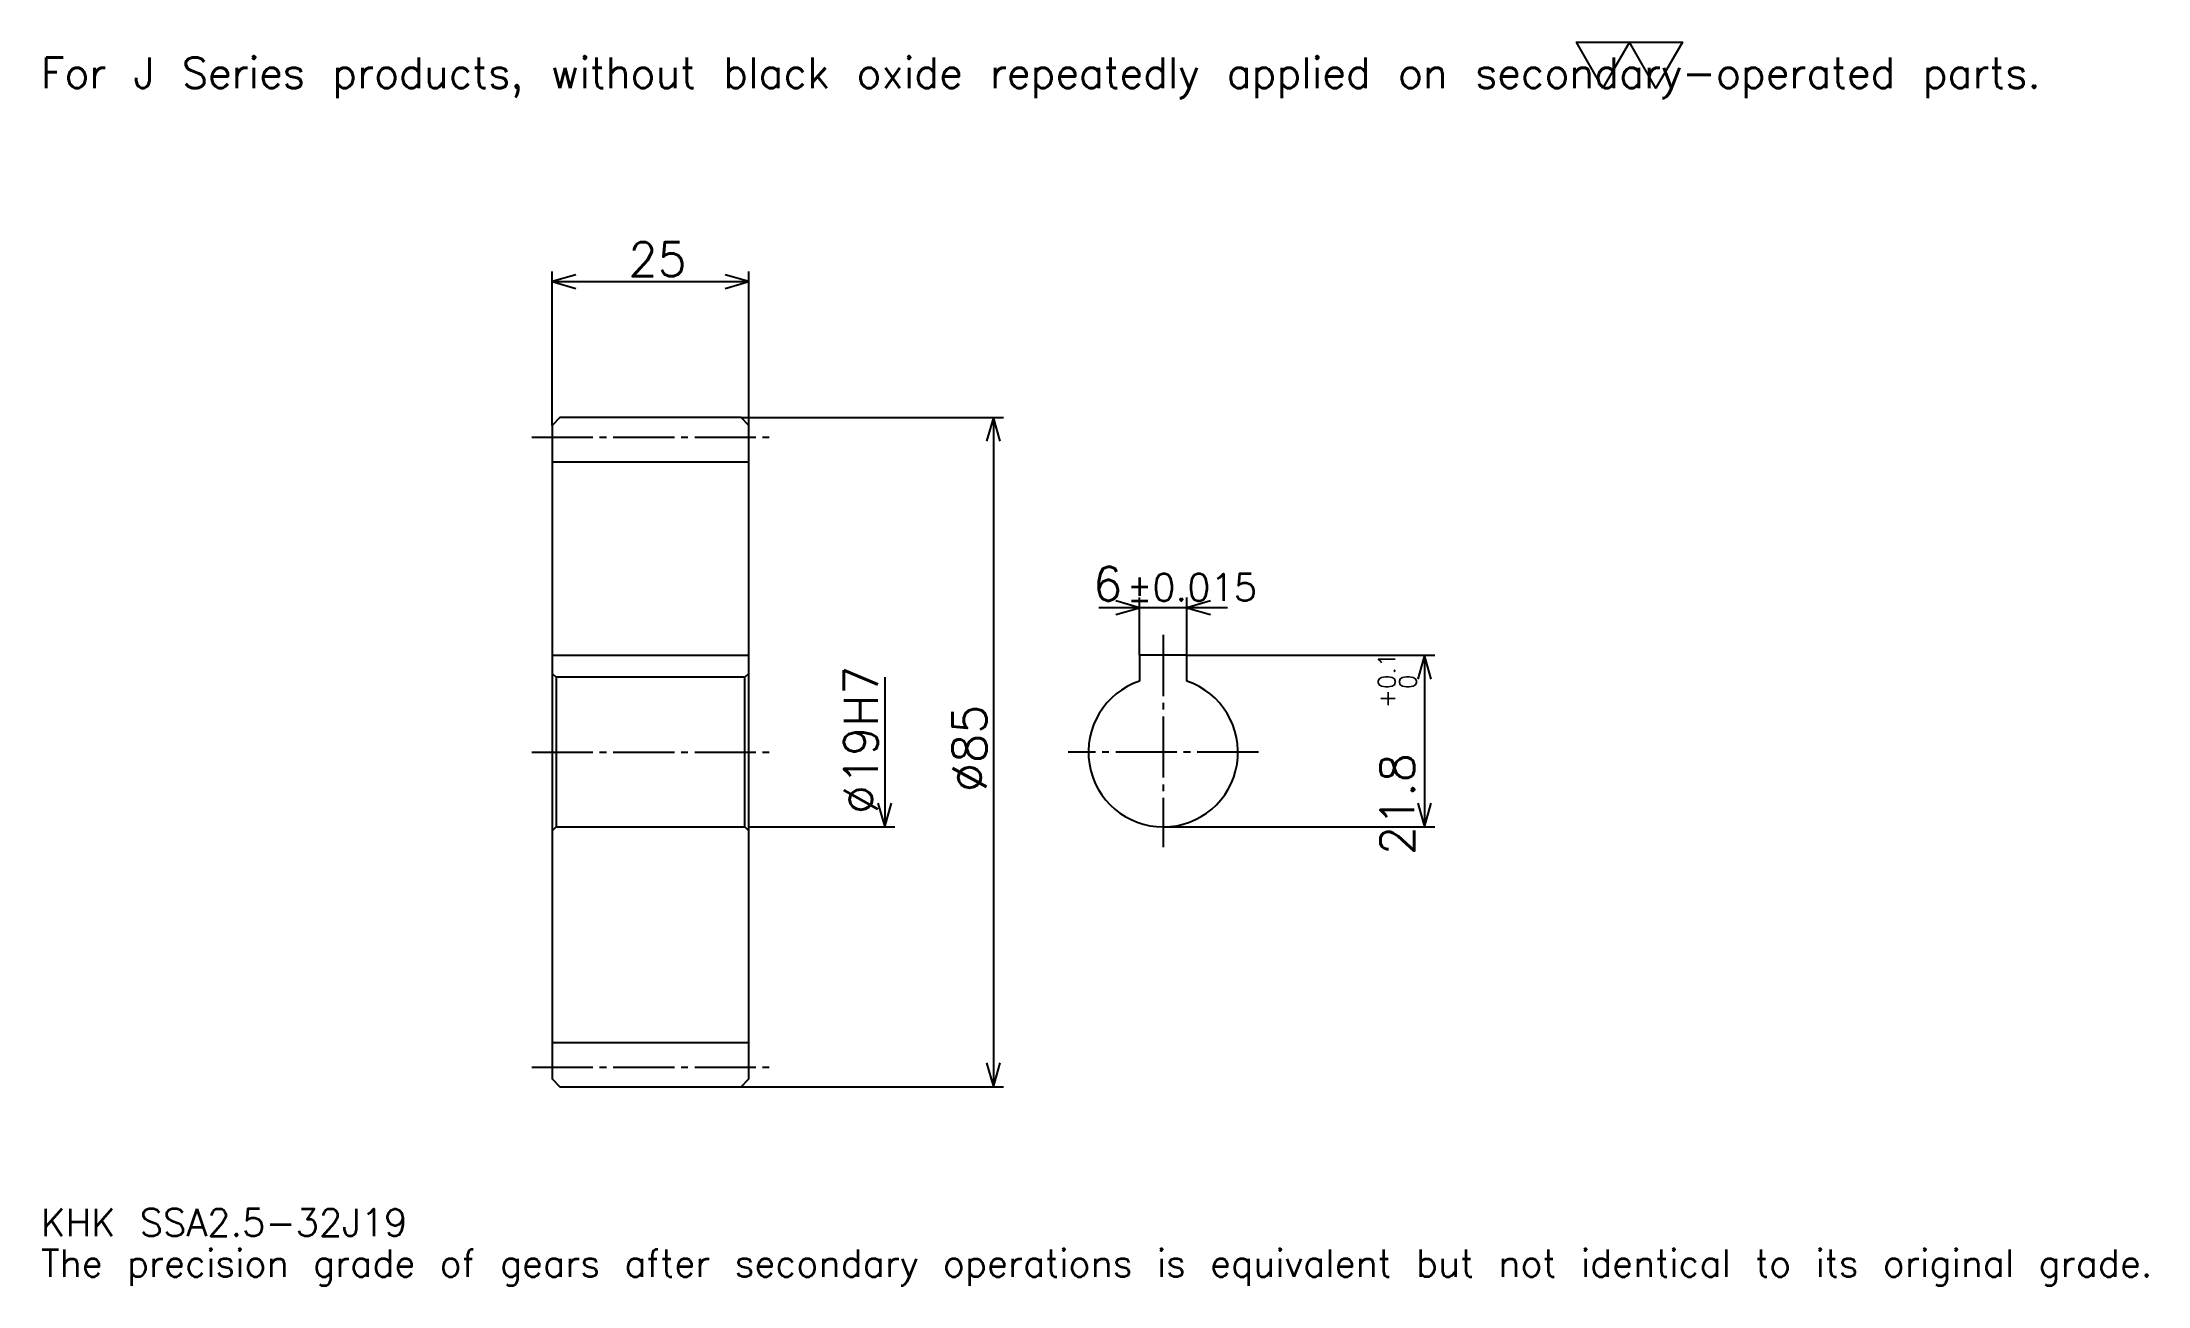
# Model space of a CAD drawing. Extents: x 9 to 276, y 3 to 161.
import ezdxf

# ---------------------------------------------------------------- set-up
doc = ezdxf.new("R2010")
doc.units = 0
doc.linetypes.add('DASHDOT', pattern=[10.353262, 7.764946, -0.862772, 0.862772, -0.862772])
doc.layers.get('0').update_dxf_attribs({"linetype": 'CONTINUOUS'})
doc.layers.add('DASHDOT', color=6, linetype='DASHDOT')
doc.styles.add('KANJI', font='TXT', dxfattribs={"bigfont": 'BIGFONT'})

msp = doc.modelspace()

# ---------------------------------------------------------------- linework, layer by layer
at = {"color": 5}
for p, q in [((73.566574, 113.454483), (73.566574, 132.004074)), ((98.566574, 113.454483), (98.566574, 132.004074)), ((73.566574, 130.709915), (98.566574, 130.709915)), ((73.566574, 112.454483), (73.566574, 113.454483)), ((97.566574, 113.454483), (98.566574, 113.454483)), ((98.566574, 113.454483), (130.920517, 113.454483)), ((98.566574, 112.454483), (98.566574, 113.454483)), ((129.626358, 113.454483), (129.626358, 28.454483)), ((159.38179, 89.293884), (143.028534, 89.293884)), ((148.20517, 83.254486), (148.20517, 90.588043)), ((154.20517, 83.254486), (154.20517, 90.588043)), ((154.20517, 83.254486), (185.696335, 83.254486)), ((184.402176, 83.254486), (184.402176, 61.454483)), ((115.822006, 80.454483), (115.822006, 61.454483)), ((98.566574, 61.454483), (117.116165, 61.454483)), ((151.20517, 61.454483), (185.696335, 61.454483)), ((97.566574, 28.454483), (98.566574, 28.454483)), ((98.566574, 28.454483), (130.920517, 28.454483))]:
    msp.add_line(p, q, dxfattribs=at)
at = {"color": 4}
for p, q in [((73.566574, 107.829483), (98.566574, 107.829483)), ((73.566574, 83.254486), (98.566574, 83.254486)), ((98.566574, 80.954483), (98.066574, 80.454483)), ((73.566574, 60.954483), (74.066574, 61.454483)), ((98.566574, 60.954483), (98.066574, 61.454483)), ((73.566574, 34.079483), (98.566574, 34.079483))]:
    msp.add_line(p, q, dxfattribs=at)
at = {"color": 7}
msp.add_lwpolyline([(207.065216, 155.29892), (203.700409, 161.131256), (217.159653, 161.131256), (213.79483, 155.29892), (210.430023, 161.131256), (207.065216, 155.29892)], dxfattribs=at)
at = {"color": 5}
for points in [[(76.586273, 131.572693), (73.566574, 130.709915), (76.586273, 129.847137)], [(95.546875, 129.847137), (98.566574, 130.709915), (95.546875, 131.572693)], [(130.489136, 110.434784), (129.626358, 113.454483), (128.76358, 110.434784)], [(145.185455, 88.431114), (148.20517, 89.293884), (145.185455, 90.156654)], [(157.224854, 90.156654), (154.20517, 89.293884), (157.224854, 88.431114)], [(185.264954, 80.234779), (184.402176, 83.254486), (183.539398, 80.234779)], [(114.959236, 64.474182), (115.822006, 61.454483), (116.684776, 64.474182)], [(183.539398, 64.474182), (184.402176, 61.454483), (185.264954, 64.474182)], [(128.76358, 31.474182), (129.626358, 28.454483), (130.489136, 31.474182)]]:
    msp.add_lwpolyline(points, dxfattribs=at)
at = {"color": 4}
for points in [[(73.566574, 60.954483), (73.566574, 29.454483), (74.566574, 28.454483), (97.566574, 28.454483), (98.566574, 29.454483), (98.566574, 112.454483), (97.566574, 113.454483), (74.566574, 113.454483), (73.566574, 112.454483), (73.566574, 60.954483)], [(154.20517, 79.968361), (154.20517, 83.254486), (148.20517, 83.254486), (148.20517, 79.968361)], [(73.566574, 80.954483), (74.066574, 80.454483), (74.066574, 61.454483), (98.066574, 61.454483), (98.066574, 80.454483), (74.066574, 80.454483)]]:
    msp.add_lwpolyline(points, dxfattribs=at)
msp.add_arc((151.20517, 70.954483), 9.5, 108.40848033, 71.59151967, dxfattribs=at)
at = {"layer": 'DASHDOT', "color": 7}
for p, q in [((70.978256, 110.954483), (101.154892, 110.954483)), ((151.20517, 85.842796), (151.20517, 58.866169)), ((70.978256, 70.954483), (101.154892, 70.954483)), ((163.293488, 70.954483), (139.116852, 70.954483)), ((70.978256, 30.954483), (101.154892, 30.954483))]:
    msp.add_line(p, q, dxfattribs=at)

# ---------------------------------------------------------------- texts
at = {"color": 7, "style": 'KANJI'}
for s, height, p in [('For J Series products, without black oxide repeatedly applied on secondary-operated parts.', 3.882473, (8.627717, 155.29892)), ('25', 4.313859, (83.262566, 131.400131)), ('6', 4.313859, (142.300507, 90.156654)), ('%%p0.015', 3.451087, (146.570694, 90.156654)), ('KHK SSA2.5-32J19', 3.451087, (8.627717, 9.490489)), ('The precision grade of gears after secondary operations is equivalent but not identical to its original grade.', 3.451087, (8.627717, 4.313859))]:
    msp.add_text(s, height=height, dxfattribs=at).set_placement(p)
for s, height, p in [('%%c19H7', 4.313859, (114.959236, 63.081692)), ('0.1', 2.156929, (180.692261, 78.961975)), ('0', 2.156929, (183.366852, 78.961975)), ('+', 2.156929, (180.692261, 76.546211)), ('%%c85', 4.313859, (128.76358, 65.885696)), ('21.8', 4.313859, (183.108017, 57.874126))]:
    msp.add_text(s, height=height, rotation=90, dxfattribs=at).set_placement(p)

doc.saveas('drawing.dxf')
